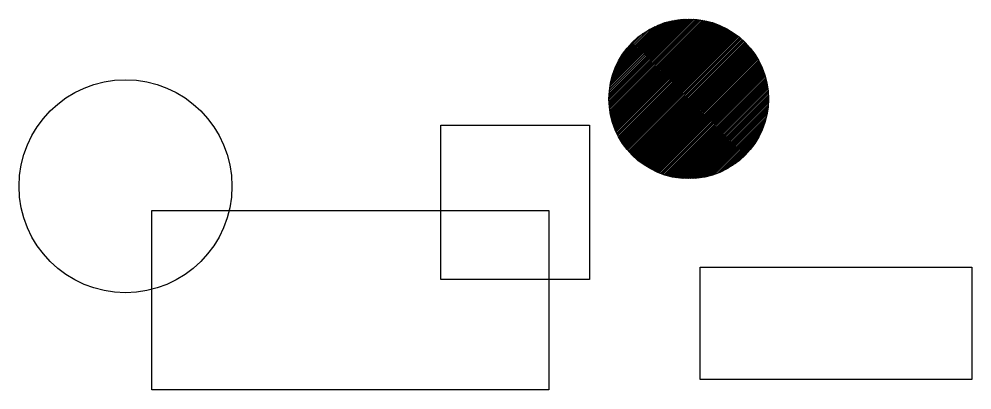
# Model space of a CAD drawing. Header units: millimetres. Extents: x 1114 to 6311, y 886 to 2907.
import ezdxf

# ---------------------------------------------------------------- set-up
doc = ezdxf.new("R2010")
doc.units = ezdxf.units.MM

msp = doc.modelspace()

# ---------------------------------------------------------------- hatches: boundary and pattern name
h = msp.add_hatch()
h.set_pattern_fill('ANSI32', color=256)
h.paths.add_polyline_path([(5200.9, 2472.1, 1), (4331.2, 2472.1, 1)])

# ---------------------------------------------------------------- linework, layer by layer
for points in [[(3414.8, 2328.8), (4224.8, 2328.8), (4224.8, 1487.2), (3414.8, 1487.2)], [(1837.7, 1863.3), (4002.6, 1863.3), (4002.6, 885.6), (1837.7, 885.6)], [(4829.3, 1553.8), (6310.8, 1553.8), (6310.8, 943), (4829.3, 943)]]:
    msp.add_lwpolyline(points, close=True)
for centre, radius in [((4766, 2472.1), 434.8), ((1694.3, 1995.8), 580.6)]:
    msp.add_circle(centre, radius)

doc.saveas('drawing.dxf')
